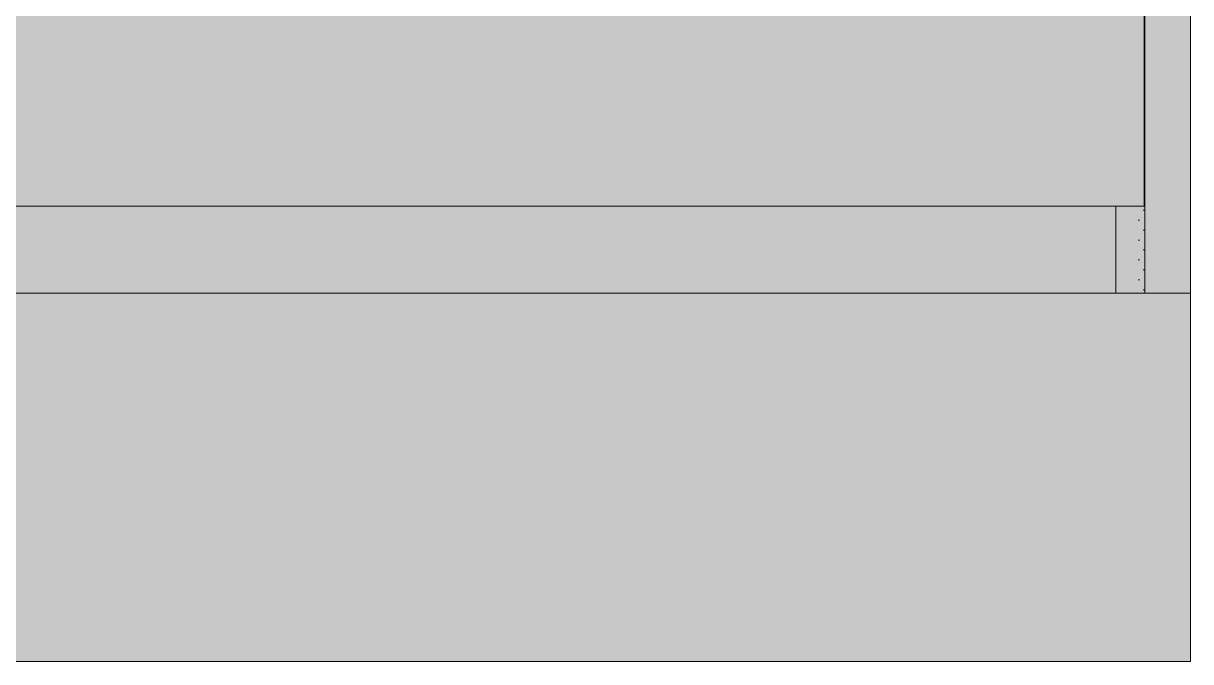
# Model space of a CAD drawing. Header units: metres. Extents: x -111189 to -108577, y -72951 to -72647.
# Drawn here: x -108845.87 to -108840.78, y -72951.18 to -72948.4 of the extents above; entities that cross this region are included whole.
import ezdxf

# ---------------------------------------------------------------- set-up
doc = ezdxf.new("R2010")
doc.units = ezdxf.units.M
doc.header["$MEASUREMENT"] = 0
for name, color, linetype in [('00 - DESENHO 2D', 7, 'Continuous'), ('01 - TERRENO PROPOSTO', 7, 'Continuous'), ('07 - MUROS', 7, 'Continuous')]:
    doc.layers.add(name, color=color, linetype=linetype)

# ---------------------------------------------------------------- blocks, each defined once
blk = doc.blocks.new('Corte Elem_1053_1', base_point=(-108689.5899, -72946.0755))
at = {"layer": '07 - MUROS', "linetype": 'Continuous', "lineweight": 13}
h = blk.add_hatch(dxfattribs=at)
h.set_pattern_fill('DOTS_0001', color=251, style=0, pattern_type=2)
h.set_pattern_definition([(360, (-108689.58989, -72946.075524), (0.021783658, 0.043567315), [0, -0.043567315])])
h.paths.add_polyline_path([(-108841.0286, -72947.5753), (-108841.0286, -72947.6291), (-108841.0211, -72947.748), (-108841.0203, -72947.7608), (-108841.0201, -72947.7655), (-108841.0185, -72947.7955), (-108841.0161, -72947.8431), (-108841.0095, -72947.974), (-108841.0079, -72948.0069), (-108841.0005, -72948.1552), (-108840.9902, -72948.2194), (-108840.9839, -72948.2655), (-108840.9839, -72949.1955), (-108841.0286, -72949.1955), (-108841.0286, -72949.5755), (-108840.9853, -72949.5755), (-108840.9816, -72949.1981), (-108840.9816, -72948.268), (-108840.9842, -72948.2261), (-108840.9883, -72948.1686), (-108840.9955, -72948.0543), (-108840.9977, -72948.0182), (-108840.9998, -72947.9847), (-108841.0081, -72947.8519), (-108841.0112, -72947.8036), (-108841.0132, -72947.7731), (-108841.0135, -72947.7684), (-108841.0145, -72947.7553), (-108841.0176, -72947.7154)])
at = {"layer": '07 - MUROS', "color": 7, "linetype": 'Continuous', "lineweight": 20}
for p, q in [((-108840.9816, -72946.7572), (-108840.9816, -72949.5755)), ((-108840.7816, -72946.7614), (-108840.7816, -72949.5755)), ((-108840.7816, -72949.5755), (-108840.9816, -72949.5755))]:
    blk.add_line(p, q, dxfattribs=at)
at = {"layer": '07 - MUROS', "color": 251, "linetype": 'Continuous', "lineweight": 13}
for p, q in [((-108841.1078, -72949.1955), (-108841.1078, -72949.5755)), ((-108850.9558, -72949.5755), (-108841.1078, -72949.5755)), ((-108841.1078, -72949.5755), (-108841.0703, -72949.5755)), ((-108841.0703, -72949.5755), (-108841.0379, -72949.5755)), ((-108841.0379, -72949.5755), (-108841.0286, -72949.5755))]:
    blk.add_line(p, q, dxfattribs=at)
at = {"layer": '07 - MUROS', "color": 7, "linetype": 'Continuous', "lineweight": 13}
blk.add_line((-108841.0286, -72949.5755), (-108840.9816, -72949.5755), dxfattribs=at)
blk = doc.blocks.new('Corte Elem_1298_1', base_point=(-108689.5899, -72946.0755))
at = {"layer": '01 - TERRENO PROPOSTO', "color": 7, "linetype": 'Continuous', "lineweight": 20}
blk.add_line((-108840.9839, -72948.2655), (-108840.9839, -72949.1955), dxfattribs=at)
at = {"layer": '01 - TERRENO PROPOSTO', "color": 7, "linetype": 'Continuous', "lineweight": 20, "flags": 128}
blk.add_lwpolyline([(-108840.9839, -72949.1955), (-108846.4143, -72949.1955), (-108855.4807, -72949.1955), (-108855.786, -72949.1955)], dxfattribs=at)

msp = doc.modelspace()

# ---------------------------------------------------------------- hatches: boundary and pattern name
at = {"layer": '00 - DESENHO 2D', "linetype": 'Continuous', "lineweight": 13}
msp.add_hatch(color=251, dxfattribs=at).paths.add_polyline_path([(-108861.3903, -72951.1828), (-108861.3888, -72947.92), (-108860.7951, -72947.9203), (-108860.7951, -72946.4203), (-108860.5951, -72946.4203), (-108860.5951, -72948.0253), (-108858.8253, -72948.0125), (-108855.786, -72948.0112), (-108855.786, -72947.9655), (-108855.636, -72947.9655), (-108855.636, -72948.0583), (-108855.4706, -72948.0324), (-108853.38, -72948.0202), (-108851.3362, -72948.0583), (-108849.8907, -72948.0852), (-108848.7814, -72948.1675), (-108846.3426, -72948.1705), (-108844.7581, -72948.2104), (-108843.6782, -72948.2008), (-108842.7876, -72948.2465), (-108841.8742, -72948.2675), (-108840.9839, -72948.2465), (-108840.9839, -72946.7468), (-108840.7818, -72946.7468), (-108840.7818, -72951.1828)])

# ---------------------------------------------------------------- linework, layer by layer
at = {"layer": '00 - DESENHO 2D', "color": 7, "linetype": 'Continuous', "lineweight": 20, "flags": 128}
msp.add_lwpolyline([(-108846.3426, -72948.1705), (-108844.7581, -72948.2104), (-108843.6782, -72948.2008), (-108842.7876, -72948.2465), (-108841.8742, -72948.2675), (-108840.9839, -72948.2465), (-108840.9839, -72946.7468), (-108840.7818, -72946.7468), (-108840.7818, -72951.1828), (-108861.3903, -72951.1828)], dxfattribs=at)

# ---------------------------------------------------------------- block references
at = {"layer": '01 - TERRENO PROPOSTO', "lineweight": 0}
msp.add_blockref('Corte Elem_1298_1', (-108689.5899, -72946.0755), dxfattribs=at)
at = {"layer": '07 - MUROS', "lineweight": 0}
msp.add_blockref('Corte Elem_1053_1', (-108689.5899, -72946.0755), dxfattribs=at)

doc.saveas('drawing.dxf')
